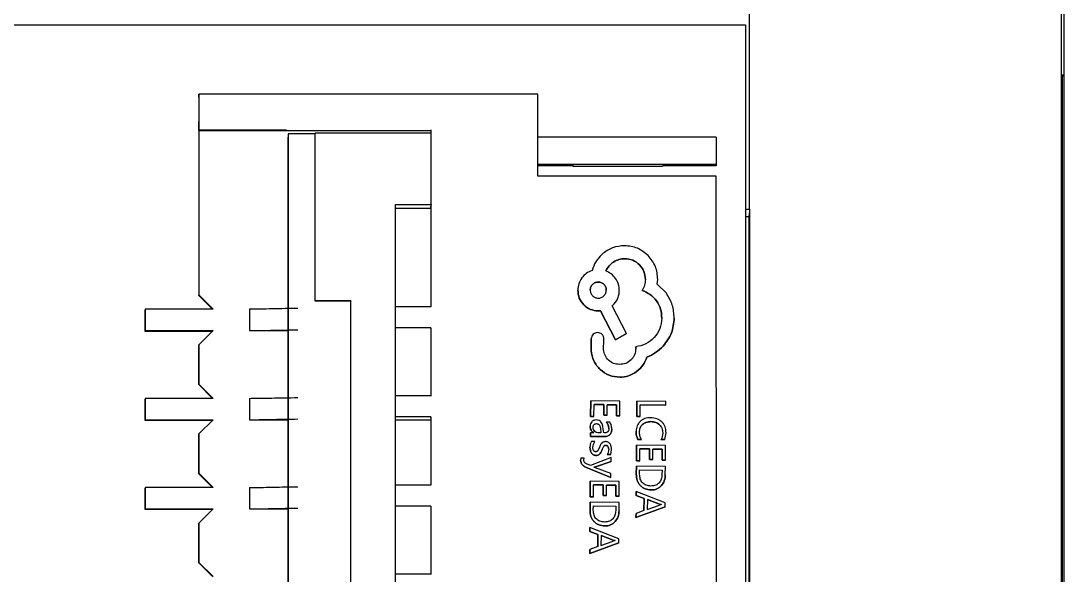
# Model space of a CAD drawing. Header units: millimetres. Extents: x 15 to 1184, y 5 to 836.
# Drawn here: x 849.34 to 855.19, y 629.51 to 632.62 of the extents above; entities that cross this region are included whole.
import ezdxf

# ---------------------------------------------------------------- set-up
doc = ezdxf.new("R2010")
doc.units = ezdxf.units.MM
doc.layers.get('0').update_dxf_attribs({"lineweight": 18})

msp = doc.modelspace()

# ---------------------------------------------------------------- linework, layer by layer
at = {"color": 7, "linetype": 'Continuous', "lineweight": 25}
for p, q in [((855.1882, 618.2197), (855.1876, 635.216)), ((855.1746, 618.2193), (855.174, 635.0499)), ((853.425, 631.5609), (853.425, 632.7607)), ((843.4277, 632.5938), (853.4023, 632.5938)), ((853.4023, 632.5938), (853.4028, 618.1932)), ((855.1795, 632.3165), (855.1774, 632.2897)), ((855.1774, 632.2897), (855.1775, 627.0908)), ((855.1795, 632.2897), (855.1774, 632.2897)), ((855.1797, 627.1177), (855.1795, 632.3165)), ((850.3371, 632.1866), (850.3386, 632.2052)), ((850.3371, 632.1866), (850.3371, 631.0768)), ((850.3386, 632.2052), (850.3386, 632.0052)), ((852.2386, 632.2052), (850.3386, 632.2052)), ((852.2386, 631.7453), (852.2386, 632.2052)), ((850.3383, 632.0021), (850.3383, 632.0521)), ((850.3386, 632.0052), (850.3383, 632.0021)), ((850.3383, 632.0021), (851.6383, 632.0021)), ((850.3386, 632.0052), (850.83, 632.0052)), ((851.6386, 632.0052), (851.6383, 632.0021)), ((851.6383, 632.0021), (851.6383, 631.987)), ((851.6386, 632.0052), (851.6386, 631.9767)), ((850.8392, 631.9839), (850.8377, 631.9654)), ((850.8378, 627.4233), (850.8377, 631.9654)), ((850.8392, 631.9839), (850.8393, 627.4419)), ((850.9892, 631.9839), (850.8392, 631.9839)), ((850.9894, 631.987), (850.9892, 631.9839)), ((850.9892, 631.0441), (850.9892, 631.9839)), ((850.9895, 631.0472), (850.9894, 631.987)), ((851.6394, 631.987), (850.9894, 631.987)), ((851.6394, 631.5871), (851.6394, 631.987)), ((853.2381, 631.964), (852.2381, 631.964)), ((853.2381, 631.964), (853.2381, 631.8141)), ((852.4373, 631.8048), (852.2373, 631.8048)), ((852.2381, 631.8141), (853.2381, 631.8141)), ((852.4373, 631.8048), (852.437, 631.8006)), ((852.437, 631.8006), (852.437, 631.8048)), ((852.937, 631.8006), (852.437, 631.8006)), ((852.937, 631.8006), (852.9373, 631.8048)), ((853.2373, 631.8048), (852.9373, 631.8048)), ((853.2381, 631.8141), (853.2373, 631.8048)), ((853.2386, 631.7453), (852.2386, 631.7453)), ((853.2387, 627.6661), (853.2386, 631.7453)), ((851.4394, 631.5871), (851.6394, 631.5871)), ((851.4396, 627.8449), (851.4394, 631.5871)), ((851.6394, 631.5871), (851.6386, 631.5768)), ((851.6377, 631.5654), (851.4394, 631.5654)), ((851.6377, 631.5654), (851.6383, 631.5737)), ((851.6383, 631.5737), (851.6386, 631.5768)), ((851.6383, 631.5737), (851.6384, 631.0123)), ((851.6386, 631.5768), (851.6386, 631.0154)), ((853.4023, 631.5609), (853.425, 631.5609)), ((853.4242, 631.5506), (853.4216, 631.5197)), ((853.425, 631.5609), (853.4242, 631.5506)), ((853.4242, 631.5506), (853.4245, 620.7632)), ((853.4023, 631.5197), (853.4216, 631.5197)), ((853.4216, 631.5197), (853.422, 620.7632)), ((852.7261, 631.283), (852.7261, 631.283)), ((852.841, 631.1666), (852.841, 631.1665)), ((852.9079, 631.1406), (852.9104, 631.1672)), ((852.9584, 631.0894), (852.9079, 631.1406)), ((850.3371, 631.0768), (850.3373, 631.0799)), ((850.3371, 631.0768), (850.414, 630.9999)), ((850.4173, 630.9999), (850.3373, 631.0799)), ((852.4623, 631.1068), (852.4623, 631.1068)), ((852.5317, 631.1074), (852.5317, 631.1075)), ((852.6219, 631.1068), (852.6219, 631.1068)), ((852.8232, 631.1054), (852.8232, 631.1054)), ((850.0373, 630.9999), (850.037, 630.9958)), ((850.0373, 630.9999), (850.0374, 630.88)), ((850.4173, 630.9999), (850.0373, 630.9999)), ((850.6216, 630.9999), (850.6216, 630.88)), ((850.9895, 631.0472), (850.9892, 631.0441)), ((851.1892, 631.0441), (850.9892, 631.0441)), ((851.1895, 631.0472), (850.9895, 631.0472)), ((851.1895, 631.0472), (851.1892, 631.0441)), ((851.1893, 628.3848), (851.1892, 631.0441)), ((851.1895, 628.3848), (851.1895, 631.0472)), ((851.4386, 631.0154), (851.6386, 631.0154)), ((852.7347, 630.8631), (852.6549, 631.0187)), ((850.037, 630.8758), (850.037, 630.9958)), ((852.5887, 630.9902), (852.5771, 630.9903)), ((852.5771, 630.9903), (852.5887, 630.9902)), ((852.5771, 630.9903), (852.5771, 630.9903)), ((852.6732, 630.8277), (852.5887, 630.9902)), ((852.5887, 630.9902), (852.6732, 630.8277)), ((852.5887, 630.9902), (852.5887, 630.9902)), ((852.9332, 630.9496), (852.9332, 630.9496)), ((851.6386, 630.8954), (851.4386, 630.8954)), ((851.6384, 630.8923), (851.6386, 630.8954)), ((851.6384, 630.8923), (851.6384, 630.5124)), ((851.6384, 630.8923), (851.6384, 630.8922)), ((851.6386, 630.8954), (851.6386, 630.5155)), ((850.0374, 630.88), (850.037, 630.8758)), ((850.4132, 630.8758), (850.037, 630.8758)), ((850.0374, 630.88), (850.4174, 630.88)), ((850.3374, 630.8), (850.4174, 630.88)), ((850.6216, 630.88), (850.8377, 630.88)), ((852.5362, 630.7674), (852.5367, 630.8356)), ((852.5367, 630.8356), (852.5362, 630.7674)), ((852.5367, 630.8356), (852.5367, 630.8356)), ((852.6069, 630.7738), (852.6072, 630.8259)), ((852.6072, 630.8259), (852.6084, 630.8328)), ((852.7347, 630.8631), (852.6732, 630.8277)), ((852.6732, 630.8277), (852.7347, 630.8631)), ((852.6732, 630.8277), (852.6732, 630.8277)), ((852.7347, 630.8631), (852.7347, 630.8631)), ((850.3374, 630.8), (850.3371, 630.7969)), ((850.3371, 630.7969), (850.3371, 630.5769)), ((850.3374, 630.58), (850.3374, 630.8)), ((852.5362, 630.7674), (852.5362, 630.7674)), ((852.7874, 630.7795), (852.7874, 630.7887)), ((852.7874, 630.7887), (852.7874, 630.7795)), ((852.7874, 630.7887), (852.7874, 630.7887)), ((852.7874, 630.7795), (852.7874, 630.7795)), ((852.9413, 630.7934), (852.9413, 630.7934)), ((852.8495, 630.7316), (852.8495, 630.7316)), ((852.5876, 630.6618), (852.5876, 630.6618)), ((852.6971, 630.6182), (852.6971, 630.6182)), ((850.3371, 630.5769), (850.3374, 630.58)), ((850.3371, 630.5769), (850.414, 630.5)), ((850.4174, 630.5), (850.3374, 630.58)), ((850.0374, 630.5), (850.037, 630.4959)), ((850.037, 630.3759), (850.037, 630.4959)), ((850.0374, 630.5), (850.0374, 630.3801)), ((850.4174, 630.5), (850.0374, 630.5)), ((850.6217, 630.5), (850.6217, 630.3801)), ((851.4386, 630.5155), (851.6386, 630.5155)), ((852.5342, 630.3986), (852.5348, 630.4861)), ((852.5348, 630.4861), (852.5342, 630.3987)), ((852.5348, 630.4861), (852.5348, 630.4861)), ((852.6975, 630.485), (852.5348, 630.4861)), ((852.6969, 630.4012), (852.6975, 630.485)), ((852.7923, 630.3985), (852.7929, 630.4843)), ((852.7929, 630.4843), (852.7923, 630.3985)), ((852.7929, 630.4843), (852.7929, 630.4843)), ((852.9556, 630.4832), (852.7929, 630.4843)), ((852.9555, 630.4622), (852.9556, 630.4832)), ((852.5528, 630.3985), (852.5532, 630.465)), ((852.608, 630.4646), (852.5532, 630.465)), ((852.5532, 630.465), (852.608, 630.4646)), ((852.6075, 630.4064), (852.608, 630.4646)), ((852.608, 630.4646), (852.6075, 630.4065)), ((852.608, 630.4646), (852.608, 630.4646)), ((852.6262, 630.4063), (852.6266, 630.4645)), ((852.6787, 630.4641), (852.6266, 630.4645)), ((852.6266, 630.4645), (852.6787, 630.4641)), ((852.6782, 630.4013), (852.6787, 630.4641)), ((852.6787, 630.4641), (852.6782, 630.4013)), ((852.6787, 630.4641), (852.6787, 630.4641)), ((852.8109, 630.3984), (852.8113, 630.4632)), ((852.9555, 630.4621), (852.8113, 630.4632)), ((852.8113, 630.4632), (852.9555, 630.4622)), ((852.9555, 630.4622), (852.9555, 630.4621)), ((850.0374, 630.3801), (850.037, 630.3759)), ((850.4132, 630.3759), (850.037, 630.3759)), ((850.0374, 630.3801), (850.4174, 630.3801)), ((850.3374, 630.3001), (850.4174, 630.3801)), ((850.6217, 630.3801), (850.8377, 630.3801)), ((851.6386, 630.3956), (851.4386, 630.3956)), ((851.4395, 630.3801), (851.6384, 630.3801)), ((851.6384, 630.3925), (851.6386, 630.3956)), ((851.6384, 630.3925), (851.6384, 630.0125)), ((851.6384, 630.3925), (851.6384, 630.3924)), ((851.6386, 630.3956), (851.6386, 630.0156)), ((852.5342, 630.3987), (852.5342, 630.3986)), ((852.5342, 630.3987), (852.5528, 630.3985)), ((852.5528, 630.3985), (852.5342, 630.3986)), ((852.5528, 630.3985), (852.5528, 630.3985)), ((852.5667, 630.3582), (852.5667, 630.3583)), ((852.6075, 630.4065), (852.6262, 630.4063)), ((852.6075, 630.4065), (852.6075, 630.4064)), ((852.6262, 630.4063), (852.6075, 630.4064)), ((852.642, 630.367), (852.6222, 630.3672)), ((852.6222, 630.3672), (852.6222, 630.3672)), ((852.6262, 630.4063), (852.6262, 630.4063)), ((852.6969, 630.4012), (852.6782, 630.4013)), ((852.6782, 630.4013), (852.6969, 630.4012)), ((852.6782, 630.4013), (852.6782, 630.4013)), ((852.6969, 630.4012), (852.6969, 630.4012)), ((852.8109, 630.3984), (852.7923, 630.3985)), ((852.7923, 630.3985), (852.7923, 630.3985)), ((852.7923, 630.3985), (852.8109, 630.3984)), ((852.8109, 630.3984), (852.8109, 630.3984)), ((852.8716, 630.3693), (852.8716, 630.3693)), ((850.3374, 630.3001), (850.3371, 630.297)), ((850.3371, 630.297), (850.3371, 630.077)), ((850.3374, 630.0801), (850.3374, 630.3001)), ((852.5311, 630.3423), (852.5311, 630.3423)), ((852.5334, 630.2858), (852.5336, 630.3062)), ((852.5336, 630.3062), (852.5334, 630.2858)), ((852.5515, 630.3061), (852.5336, 630.3062)), ((852.5336, 630.3062), (852.5336, 630.3062)), ((852.5477, 630.3369), (852.5477, 630.3369)), ((852.5531, 630.3524), (852.5531, 630.3524)), ((852.5919, 630.3058), (852.5807, 630.3058)), ((852.5814, 630.3527), (852.5814, 630.3527)), ((852.5884, 630.333), (852.5919, 630.3058)), ((852.5884, 630.333), (852.5919, 630.3057)), ((852.5884, 630.333), (852.5884, 630.333)), ((852.6074, 630.3057), (852.6028, 630.3401)), ((852.636, 630.329), (852.636, 630.329)), ((852.6526, 630.327), (852.6526, 630.3269)), ((852.789, 630.3151), (852.789, 630.3151)), ((852.8077, 630.312), (852.8077, 630.312)), ((852.8251, 630.3536), (852.8251, 630.3536)), ((852.9204, 630.3518), (852.9204, 630.3518)), ((852.9382, 630.3074), (852.9382, 630.3074)), ((852.9502, 630.269), (852.9571, 630.3075)), ((852.6082, 630.2853), (852.5334, 630.2858)), ((852.5334, 630.2858), (852.6082, 630.2853)), ((852.5334, 630.2858), (852.5334, 630.2858)), ((852.5583, 630.258), (852.5373, 630.2582)), ((852.5583, 630.258), (852.5583, 630.258)), ((852.6082, 630.2853), (852.6082, 630.2853)), ((852.8183, 630.2699), (852.7981, 630.27)), ((852.7981, 630.27), (852.7982, 630.27)), ((852.7982, 630.27), (852.8183, 630.2699)), ((852.8183, 630.2699), (852.8183, 630.2699)), ((852.9502, 630.2689), (852.9282, 630.2691)), ((852.9282, 630.2691), (852.9502, 630.269)), ((852.9282, 630.2691), (852.9282, 630.2691)), ((852.9502, 630.269), (852.9502, 630.2689)), ((852.5302, 630.2267), (852.5302, 630.2267)), ((852.5392, 630.1928), (852.5392, 630.1928)), ((852.5469, 630.2246), (852.5469, 630.2246)), ((852.5643, 630.1795), (852.5643, 630.1795)), ((852.5841, 630.2269), (852.5735, 630.2056)), ((852.5835, 630.1862), (852.5835, 630.1862)), ((852.5988, 630.2124), (852.6089, 630.2321)), ((852.6197, 630.2365), (852.6197, 630.2364)), ((852.6464, 630.1845), (852.6266, 630.1846)), ((852.6266, 630.1846), (852.6464, 630.1845)), ((852.6266, 630.1846), (852.6266, 630.1846)), ((852.631, 630.2302), (852.631, 630.2302)), ((852.6352, 630.2141), (852.6352, 630.2141)), ((852.6464, 630.1845), (852.6518, 630.212)), ((852.6464, 630.1845), (852.6464, 630.1845)), ((852.7906, 630.15), (852.7912, 630.2375)), ((852.7912, 630.2375), (852.7906, 630.15)), ((852.7912, 630.2375), (852.7912, 630.2375)), ((852.9539, 630.2364), (852.7912, 630.2375)), ((852.8091, 630.1499), (852.8096, 630.2164)), ((852.8643, 630.216), (852.8096, 630.2164)), ((852.8096, 630.2164), (852.8643, 630.216)), ((852.8639, 630.1578), (852.8643, 630.216)), ((852.8643, 630.216), (852.8639, 630.1578)), ((852.8643, 630.216), (852.8643, 630.216)), ((852.8825, 630.1577), (852.8829, 630.2159)), ((852.935, 630.2155), (852.8829, 630.2159)), ((852.8829, 630.2159), (852.935, 630.2155)), ((852.9346, 630.1527), (852.935, 630.2155)), ((852.935, 630.2155), (852.9346, 630.1527)), ((852.935, 630.2155), (852.935, 630.2155)), ((852.9533, 630.1526), (852.9539, 630.2364)), ((852.4795, 630.1653), (852.4777, 630.1522)), ((852.4976, 630.1652), (852.4795, 630.1653)), ((852.4952, 630.1536), (852.4976, 630.1652)), ((852.5325, 630.1236), (852.5114, 630.1326)), ((852.6488, 630.1683), (852.5325, 630.1236)), ((852.6486, 630.1455), (852.5611, 630.1158)), ((852.5611, 630.1158), (852.6486, 630.1455)), ((852.6486, 630.1455), (852.6488, 630.1683)), ((852.6486, 630.1455), (852.6486, 630.1455)), ((852.8091, 630.1499), (852.7906, 630.15)), ((852.7906, 630.15), (852.7906, 630.15)), ((852.7906, 630.15), (852.8091, 630.1499)), ((852.8091, 630.1499), (852.8091, 630.1499)), ((852.8825, 630.1577), (852.8639, 630.1578)), ((852.8639, 630.1578), (852.8825, 630.1577)), ((852.8639, 630.1578), (852.8639, 630.1578)), ((852.8825, 630.1577), (852.8825, 630.1577)), ((852.9533, 630.1526), (852.9346, 630.1527)), ((852.9346, 630.1527), (852.9533, 630.1526)), ((852.9346, 630.1527), (852.9346, 630.1527)), ((852.9533, 630.1526), (852.9533, 630.1526)), ((850.3371, 630.077), (850.3374, 630.0801)), ((850.3371, 630.077), (850.414, 630.0001)), ((850.4174, 630.0001), (850.3374, 630.0801)), ((852.5146, 630.1105), (852.648, 630.0568)), ((852.5146, 630.1105), (852.5146, 630.1104)), ((852.648, 630.0568), (852.5146, 630.1104)), ((852.5611, 630.1158), (852.5515, 630.1133)), ((852.5515, 630.1134), (852.5611, 630.1158)), ((852.5609, 630.1103), (852.5515, 630.1128)), ((852.6481, 630.0779), (852.5609, 630.1103)), ((852.5611, 630.1158), (852.5611, 630.1158)), ((852.648, 630.0568), (852.6481, 630.0779)), ((852.79, 630.0746), (852.7903, 630.1193)), ((852.7903, 630.1193), (852.79, 630.0746)), ((852.79, 630.0746), (852.79, 630.0746)), ((852.953, 630.1182), (852.7903, 630.1193)), ((852.7903, 630.1193), (852.7903, 630.1193)), ((852.8086, 630.0746), (852.8088, 630.0982)), ((852.8087, 630.0982), (852.9342, 630.0973)), ((852.8088, 630.0982), (852.9342, 630.0973)), ((852.9342, 630.0973), (852.934, 630.0727)), ((852.9342, 630.0973), (852.934, 630.0727)), ((852.934, 630.0727), (852.934, 630.0727)), ((852.9342, 630.0973), (852.9342, 630.0973)), ((852.9527, 630.0718), (852.953, 630.1182)), ((851.4386, 630.0156), (851.6386, 630.0156)), ((852.5316, 630.0357), (852.531, 629.9482)), ((852.531, 629.9482), (852.5316, 630.0356)), ((852.5316, 630.0357), (852.5316, 630.0356)), ((852.6943, 630.0345), (852.5316, 630.0357)), ((852.5496, 629.948), (852.55, 630.0145)), ((852.6048, 630.0141), (852.55, 630.0145)), ((852.55, 630.0145), (852.6048, 630.0141)), ((852.6044, 629.956), (852.6048, 630.0141)), ((852.6048, 630.0141), (852.6044, 629.956)), ((852.6048, 630.0141), (852.6048, 630.0141)), ((852.623, 629.9558), (852.6234, 630.014)), ((852.6755, 630.0136), (852.6234, 630.014)), ((852.6234, 630.014), (852.6755, 630.0136)), ((852.648, 630.0568), (852.648, 630.0568)), ((852.675, 629.9508), (852.6755, 630.0136)), ((852.6755, 630.0136), (852.675, 629.9509)), ((852.6755, 630.0136), (852.6755, 630.0136)), ((852.6937, 629.9507), (852.6943, 630.0345)), ((852.8124, 630.0113), (852.8124, 630.0112)), ((852.9307, 630.0104), (852.9307, 630.0104)), ((850.0374, 630.0001), (850.037, 629.996)), ((850.0371, 629.876), (850.037, 629.996)), ((850.0374, 630.0001), (850.0374, 629.8802)), ((850.4174, 630.0001), (850.0374, 630.0001)), ((850.6217, 630.0001), (850.6217, 629.8802)), ((852.5496, 629.948), (852.531, 629.9482)), ((852.531, 629.9482), (852.531, 629.9482)), ((852.531, 629.9482), (852.5496, 629.948)), ((852.5496, 629.948), (852.5496, 629.948)), ((852.623, 629.9558), (852.6044, 629.956)), ((852.6044, 629.956), (852.623, 629.9558)), ((852.6044, 629.956), (852.6044, 629.956)), ((852.623, 629.9558), (852.623, 629.9558)), ((852.675, 629.9509), (852.6937, 629.9507)), ((852.675, 629.9509), (852.675, 629.9508)), ((852.6937, 629.9507), (852.675, 629.9508)), ((852.6937, 629.9507), (852.6937, 629.9507)), ((852.7894, 629.9779), (852.7892, 629.9547)), ((852.7892, 629.9546), (852.7893, 629.9778)), ((852.7892, 629.9547), (852.8336, 629.9387)), ((852.7892, 629.9547), (852.7892, 629.9546)), ((852.8336, 629.9387), (852.7892, 629.9546)), ((852.7894, 629.9779), (852.7893, 629.9778)), ((852.9516, 629.9148), (852.7894, 629.9779)), ((852.8728, 629.9863), (852.8728, 629.9863)), ((851.6387, 629.8957), (851.4387, 629.8957)), ((851.6384, 629.8926), (851.6387, 629.8957)), ((851.6384, 629.8926), (851.6384, 629.5126)), ((851.6384, 629.8926), (851.6384, 629.8925)), ((851.6387, 629.8957), (851.6387, 629.5157)), ((852.5305, 629.8727), (852.5308, 629.9174)), ((852.5308, 629.9174), (852.5305, 629.8727)), ((852.6935, 629.9163), (852.5308, 629.9174)), ((852.5308, 629.9174), (852.5308, 629.9174)), ((852.549, 629.8727), (852.5492, 629.8963)), ((852.5492, 629.8963), (852.6746, 629.8954)), ((852.5492, 629.8963), (852.6746, 629.8954)), ((852.6746, 629.8954), (852.6745, 629.8709)), ((852.6746, 629.8954), (852.6745, 629.8708)), ((852.6746, 629.8954), (852.6746, 629.8954)), ((852.6932, 629.8699), (852.6935, 629.9163)), ((852.9515, 629.8923), (852.7883, 629.8315)), ((852.7883, 629.8315), (852.9515, 629.8923)), ((852.8331, 629.871), (852.8336, 629.9387)), ((852.8336, 629.9387), (852.8331, 629.871)), ((852.8336, 629.9387), (852.8336, 629.9387)), ((852.8519, 629.9319), (852.8515, 629.8773)), ((852.8515, 629.8773), (852.9193, 629.9014)), ((852.9194, 629.9071), (852.8519, 629.9319)), ((852.8519, 629.9319), (852.9194, 629.9071)), ((852.9307, 629.9044), (852.9193, 629.9014)), ((852.9307, 629.9044), (852.9194, 629.9071)), ((852.9194, 629.9071), (852.9307, 629.9044)), ((852.9194, 629.9071), (852.9194, 629.9071)), ((852.9515, 629.8923), (852.9516, 629.9148)), ((852.9515, 629.8923), (852.9515, 629.8923)), ((850.0374, 629.8802), (850.0371, 629.876)), ((850.4133, 629.876), (850.0371, 629.876)), ((850.0374, 629.8802), (850.4174, 629.8802)), ((850.3374, 629.8002), (850.4174, 629.8802)), ((850.6217, 629.8802), (850.8377, 629.8802)), ((852.5305, 629.8727), (852.5305, 629.8727)), ((852.6745, 629.8709), (852.6745, 629.8708)), ((852.7883, 629.8315), (852.7885, 629.8547)), ((852.7885, 629.8547), (852.7883, 629.8315)), ((852.7883, 629.8315), (852.7883, 629.8315)), ((852.8331, 629.871), (852.7885, 629.8547)), ((852.7885, 629.8547), (852.7885, 629.8547)), ((850.3374, 629.8002), (850.3371, 629.7971)), ((850.3371, 629.7971), (850.3371, 629.5771)), ((850.3374, 629.5802), (850.3374, 629.8002)), ((852.5296, 629.7528), (852.5298, 629.776)), ((852.5298, 629.776), (852.5296, 629.7528)), ((852.6921, 629.7129), (852.5298, 629.776)), ((852.5298, 629.776), (852.5298, 629.776)), ((852.5528, 629.8094), (852.5528, 629.8094)), ((852.6133, 629.7844), (852.6133, 629.7844)), ((852.6712, 629.8085), (852.6712, 629.8085)), ((852.574, 629.7368), (852.5296, 629.7528)), ((852.5296, 629.7528), (852.574, 629.7368)), ((852.5296, 629.7528), (852.5296, 629.7528)), ((852.5736, 629.6691), (852.574, 629.7368)), ((852.574, 629.7368), (852.5736, 629.6691)), ((852.574, 629.7368), (852.574, 629.7368)), ((852.5924, 629.7301), (852.592, 629.6755)), ((852.6598, 629.7053), (852.5924, 629.7301)), ((852.5924, 629.73), (852.6598, 629.7052)), ((852.6919, 629.6904), (852.6921, 629.7129)), ((852.6919, 629.6904), (852.5288, 629.6296)), ((852.5288, 629.6296), (852.6919, 629.6904)), ((852.5736, 629.6691), (852.5289, 629.6528)), ((852.592, 629.6755), (852.6598, 629.6996)), ((852.6712, 629.7025), (852.6598, 629.7053)), ((852.6598, 629.7052), (852.6598, 629.7053)), ((852.6598, 629.7052), (852.6712, 629.7025)), ((852.6712, 629.7025), (852.6598, 629.6996)), ((852.6919, 629.6904), (852.6919, 629.6904)), ((852.5288, 629.6296), (852.5289, 629.6528)), ((852.5289, 629.6528), (852.5288, 629.6296)), ((852.5288, 629.6296), (852.5288, 629.6296)), ((852.5289, 629.6528), (852.5289, 629.6528)), ((850.3371, 629.5771), (850.3374, 629.5802)), ((850.3371, 629.5771), (850.414, 629.5003)), ((850.4174, 629.5003), (850.3374, 629.5802)), ((851.4387, 629.5157), (851.6387, 629.5157))]:
    msp.add_line(p, q, dxfattribs=at)
for points, knots in [([(852.7243, 631.3559), (852.701, 631.354), (852.6543, 631.3503), (852.6167, 631.3223), (852.5979, 631.3082)], [0, 0, 0, 0, 0.0688228, 0.1379176, 0.1379176, 0.1379176, 0.1379176]), ([(852.8558, 631.3006), (852.8368, 631.3166), (852.7987, 631.3487), (852.7492, 631.3535), (852.7243, 631.3559)], [0, 0, 0, 0, 0.0728761, 0.1460704, 0.1460704, 0.1460704, 0.1460704]), ([(852.5979, 631.3082), (852.5851, 631.295), (852.5596, 631.2684), (852.5477, 631.2336), (852.5417, 631.2161)], [0, 0, 0, 0, 0.0545933, 0.1092445, 0.1092445, 0.1092445, 0.1092445]), ([(852.9104, 631.1672), (852.9082, 631.1922), (852.9039, 631.2423), (852.8719, 631.2811), (852.8558, 631.3006)], [0, 0, 0, 0, 0.0735321, 0.1475977, 0.1475977, 0.1475977, 0.1475977]), ([(852.7261, 631.283), (852.7149, 631.2822), (852.6922, 631.2805), (852.6616, 631.2653), (852.6355, 631.2436), (852.6247, 631.2242), (852.6192, 631.2144)], [0, 0, 0, 0, 0.0336884, 0.0678466, 0.100735, 0.1340913, 0.1340913, 0.1340913, 0.1340913]), ([(852.6192, 631.2144), (852.6247, 631.2242), (852.6355, 631.2436), (852.6616, 631.2653), (852.6922, 631.2805), (852.7149, 631.2822), (852.7261, 631.283)], [0, 0, 0, 0, 0.0333563, 0.0662447, 0.1004029, 0.1340913, 0.1340913, 0.1340913, 0.1340913]), ([(852.841, 631.1665), (852.8395, 631.1817), (852.8365, 631.2122), (852.8094, 631.2501), (852.7718, 631.278), (852.7414, 631.2814), (852.7261, 631.283)], [0, 0, 0, 0, 0.0451115, 0.090671, 0.1359867, 0.1813879, 0.1813879, 0.1813879, 0.1813879]), ([(852.7261, 631.283), (852.7414, 631.2814), (852.7718, 631.2781), (852.8094, 631.2501), (852.8365, 631.2122), (852.8395, 631.1817), (852.841, 631.1666)], [0, 0, 0, 0, 0.0454012, 0.0907169, 0.1362764, 0.1813879, 0.1813879, 0.1813879, 0.1813879]), ([(852.5417, 631.2161), (852.5306, 631.2115), (852.5084, 631.2024), (852.4833, 631.1757), (852.4657, 631.1433), (852.4634, 631.119), (852.4623, 631.1068)], [0, 0, 0, 0, 0.035754, 0.071364, 0.1079219, 0.1442806, 0.1442806, 0.1442806, 0.1442806]), ([(852.6948, 631.1051), (852.6939, 631.1171), (852.6921, 631.1411), (852.6749, 631.173), (852.6508, 631.1994), (852.6297, 631.2094), (852.6192, 631.2144)], [0, 0, 0, 0, 0.0357893, 0.0714516, 0.1066418, 0.1411901, 0.1411901, 0.1411901, 0.1411901]), ([(852.6219, 631.1068), (852.6213, 631.1127), (852.62, 631.1244), (852.6115, 631.1368), (852.6027, 631.1446), (852.5923, 631.1504), (852.5803, 631.1527), (852.5683, 631.1519), (852.5568, 631.1485), (852.5468, 631.1416), (852.5391, 631.1326), (852.5334, 631.1223), (852.5324, 631.1135), (852.5317, 631.1075)], [0, 0, 0, 0, 0.0174592, 0.0349751, 0.0438154, 0.0524822, 0.070723, 0.0795813, 0.0882536, 0.1064764, 0.1151854, 0.1237199, 0.1416022, 0.1416022, 0.1416022, 0.1416022]), ([(852.5317, 631.1074), (852.5324, 631.1134), (852.5334, 631.1223), (852.5391, 631.1326), (852.5468, 631.1416), (852.5568, 631.1485), (852.5683, 631.1519), (852.5803, 631.1527), (852.5923, 631.1504), (852.6027, 631.1446), (852.6115, 631.1368), (852.62, 631.1244), (852.6213, 631.1126), (852.6219, 631.1068)], [0, 0, 0, 0, 0.0178822, 0.0264168, 0.0351257, 0.0533485, 0.0620208, 0.0708792, 0.08912, 0.0977867, 0.1066271, 0.124143, 0.1416022, 0.1416022, 0.1416022, 0.1416022]), ([(852.841, 631.1666), (852.8402, 631.1559), (852.8385, 631.1343), (852.8283, 631.1151), (852.8232, 631.1054)], [0, 0, 0, 0, 0.03180907, 0.06439654, 0.06439654, 0.06439654, 0.06439654]), ([(852.5771, 630.9903), (852.562, 630.992), (852.5316, 630.9954), (852.4941, 631.0231), (852.4666, 631.061), (852.4637, 631.0915), (852.4623, 631.1068)], [0, 0, 0, 0, 0.0451115, 0.090671, 0.1359867, 0.1813879, 0.1813879, 0.1813879, 0.1813879]), ([(852.4623, 631.1068), (852.4637, 631.0915), (852.4666, 631.061), (852.4941, 631.0231), (852.5316, 630.9954), (852.562, 630.992), (852.5771, 630.9903)], [0, 0, 0, 0, 0.0454012, 0.0907169, 0.1362764, 0.1813879, 0.1813879, 0.1813879, 0.1813879]), ([(852.5317, 631.1075), (852.5324, 631.1015), (852.5337, 631.0896), (852.5425, 631.0771), (852.5513, 631.0694), (852.5617, 631.0638), (852.5735, 631.0616), (852.5853, 631.0624), (852.5968, 631.0657), (852.6068, 631.0727), (852.6145, 631.0817), (852.6203, 631.092), (852.6213, 631.1008), (852.6219, 631.1068)], [0, 0, 0, 0, 0.0178195, 0.0355888, 0.0442979, 0.0528326, 0.070715, 0.079575, 0.088248, 0.1064685, 0.1151775, 0.1237122, 0.1415947, 0.1415947, 0.1415947, 0.1415947]), ([(852.6549, 631.0187), (852.6609, 631.0244), (852.6728, 631.0356), (852.6854, 631.0567), (852.6933, 631.0801), (852.6943, 631.0967), (852.6948, 631.1051)], [0, 0, 0, 0, 0.02497319, 0.0488833, 0.0729638, 0.09842339, 0.09842339, 0.09842339, 0.09842339]), ([(852.9332, 630.9496), (852.9318, 630.9669), (852.9292, 631.0014), (852.9047, 631.0473), (852.8696, 631.085), (852.8387, 631.0985), (852.8232, 631.1054)], [0, 0, 0, 0, 0.051639, 0.1030776, 0.1529948, 0.2034592, 0.2034592, 0.2034592, 0.2034592]), ([(852.8232, 631.1054), (852.8387, 631.0986), (852.8696, 631.085), (852.9047, 631.0473), (852.9292, 631.0014), (852.9318, 630.9669), (852.9332, 630.9496)], [0, 0, 0, 0, 0.0504643, 0.1003816, 0.1518202, 0.2034592, 0.2034592, 0.2034592, 0.2034592]), ([(853.0026, 630.9503), (853.0008, 630.9751), (852.9973, 631.025), (852.9715, 631.0678), (852.9584, 631.0894)], [0, 0, 0, 0, 0.0735007, 0.1480503, 0.1480503, 0.1480503, 0.1480503]), ([(850.8935, 631.0041), (850.8683, 631.0038), (850.8176, 631.0032), (850.7623, 631.0019), (850.712, 631.0008), (850.6632, 631.0002), (850.6353, 631), (850.6216, 630.9999)], [0, 0, 0, 0, 0.0676912, 0.1358429, 0.2033341, 0.2384246, 0.2719427, 0.2719427, 0.2719427, 0.2719427]), ([(852.9332, 630.9496), (852.9311, 630.9297), (852.927, 630.8897), (852.8926, 630.8393), (852.8457, 630.8009), (852.8068, 630.7928), (852.7874, 630.7887)], [0, 0, 0, 0, 0.0595627, 0.1190653, 0.1784546, 0.237099, 0.237099, 0.237099, 0.237099]), ([(853.0026, 630.9503), (852.9998, 630.9216), (852.994, 630.8636), (852.959, 630.817), (852.9413, 630.7934)], [0, 0, 0, 0, 0.0848822, 0.1717016, 0.1717016, 0.1717016, 0.1717016]), ([(852.9413, 630.7934), (852.959, 630.817), (852.9941, 630.8636), (852.9998, 630.9216), (853.0026, 630.9503)], [0, 0, 0, 0, 0.0868462, 0.1717029, 0.1717029, 0.1717029, 0.1717029]), ([(850.6216, 630.88), (850.6351, 630.88), (850.6903, 630.8804), (850.7531, 630.8817), (850.8176, 630.8832), (850.8683, 630.8838), (850.8936, 630.8841)], [0, 0, 0, 0, 0.0332693, 0.1358093, 0.2041067, 0.2719426, 0.2719426, 0.2719426, 0.2719426]), ([(852.5728, 630.8689), (852.5682, 630.8685), (852.5592, 630.8675), (852.5478, 630.8597), (852.5393, 630.8489), (852.5376, 630.84), (852.5367, 630.8356)], [0, 0, 0, 0, 0.01363097, 0.02693125, 0.04050085, 0.05380991, 0.05380991, 0.05380991, 0.05380991]), ([(852.6084, 630.8328), (852.608, 630.8376), (852.6073, 630.8447), (852.6027, 630.853), (852.5967, 630.8601), (852.5869, 630.8672), (852.5775, 630.8683), (852.5728, 630.8689)], [0, 0, 0, 0, 0.01429831, 0.02114026, 0.02814198, 0.0421882, 0.05616303, 0.05616303, 0.05616303, 0.05616303]), ([(852.5876, 630.6618), (852.5738, 630.677), (852.5465, 630.7072), (852.5396, 630.7474), (852.5362, 630.7674)], [0, 0, 0, 0, 0.0602743, 0.1198971, 0.1198971, 0.1198971, 0.1198971]), ([(852.5362, 630.7674), (852.5396, 630.7474), (852.5465, 630.7072), (852.5738, 630.677), (852.5876, 630.6618)], [0, 0, 0, 0, 0.0596172, 0.1198978, 0.1198978, 0.1198978, 0.1198978]), ([(852.6965, 630.6899), (852.6851, 630.6911), (852.6624, 630.6934), (852.6338, 630.713), (852.6125, 630.7403), (852.6087, 630.7627), (852.6069, 630.7738)], [0, 0, 0, 0, 0.0340728, 0.0675568, 0.1014104, 0.1350021, 0.1350021, 0.1350021, 0.1350021]), ([(852.7874, 630.7795), (852.7861, 630.7676), (852.7843, 630.7498), (852.7724, 630.729), (852.757, 630.7112), (852.732, 630.6934), (852.7083, 630.6911), (852.6965, 630.6899)], [0, 0, 0, 0, 0.0355275, 0.0528873, 0.0709091, 0.1064679, 0.1415708, 0.1415708, 0.1415708, 0.1415708]), ([(852.9413, 630.7934), (852.9276, 630.7801), (852.9007, 630.7539), (852.8663, 630.739), (852.8495, 630.7316)], [0, 0, 0, 0, 0.0569374, 0.111613, 0.111613, 0.111613, 0.111613]), ([(852.8495, 630.7316), (852.8663, 630.739), (852.9007, 630.7539), (852.9276, 630.7801), (852.9413, 630.7934)], [0, 0, 0, 0, 0.0546607, 0.1116131, 0.1116131, 0.1116131, 0.1116131]), ([(852.8495, 630.7316), (852.8429, 630.716), (852.8298, 630.6847), (852.7927, 630.6488), (852.7479, 630.6231), (852.714, 630.6198), (852.6971, 630.6182)], [0, 0, 0, 0, 0.0503703, 0.1012784, 0.1520409, 0.2024572, 0.2024572, 0.2024572, 0.2024572]), ([(852.6971, 630.6182), (852.714, 630.6198), (852.7479, 630.6231), (852.7927, 630.6488), (852.8298, 630.6847), (852.8429, 630.716), (852.8495, 630.7316)], [0, 0, 0, 0, 0.0504163, 0.1011788, 0.1520869, 0.2024572, 0.2024572, 0.2024572, 0.2024572]), ([(852.6971, 630.6182), (852.6767, 630.6201), (852.6359, 630.6239), (852.6037, 630.6492), (852.5876, 630.6618)], [0, 0, 0, 0, 0.0603443, 0.1204644, 0.1204644, 0.1204644, 0.1204644]), ([(852.5876, 630.6618), (852.6037, 630.6492), (852.6359, 630.6239), (852.6767, 630.6201), (852.6971, 630.6182)], [0, 0, 0, 0, 0.0601101, 0.1204656, 0.1204656, 0.1204656, 0.1204656]), ([(850.6217, 630.5), (850.6353, 630.5001), (850.6632, 630.5003), (850.712, 630.5009), (850.7623, 630.502), (850.8176, 630.5033), (850.8683, 630.5039), (850.8936, 630.5042)], [0, 0, 0, 0, 0.033518, 0.0686086, 0.1360997, 0.2042515, 0.2719427, 0.2719427, 0.2719427, 0.2719427]), ([(850.6217, 630.3801), (850.6352, 630.3801), (850.6903, 630.3805), (850.7532, 630.3818), (850.8176, 630.3834), (850.8683, 630.3839), (850.8936, 630.3842)], [0, 0, 0, 0, 0.0332693, 0.1358093, 0.2041067, 0.2719426, 0.2719426, 0.2719426, 0.2719426]), ([(852.5404, 630.3691), (852.5378, 630.3653), (852.5323, 630.3573), (852.5315, 630.3475), (852.5311, 630.3423)], [0, 0, 0, 0, 0.01364175, 0.02887892, 0.02887892, 0.02887892, 0.02887892]), ([(852.5652, 630.3789), (852.5604, 630.3785), (852.5535, 630.3778), (852.5453, 630.3735), (852.542, 630.3706), (852.5404, 630.3691)], [0, 0, 0, 0, 0.01413202, 0.02070715, 0.02730362, 0.02730362, 0.02730362, 0.02730362]), ([(852.5531, 630.3524), (852.554, 630.3533), (852.5558, 630.355), (852.5603, 630.3575), (852.5641, 630.358), (852.5667, 630.3583)], [0, 0, 0, 0, 0.00379761, 0.00749247, 0.01517078, 0.01517078, 0.01517078, 0.01517078]), ([(852.5531, 630.3524), (852.554, 630.3533), (852.5558, 630.355), (852.5603, 630.3575), (852.5641, 630.3579), (852.5667, 630.3582)], [0, 0, 0, 0, 0.00379761, 0.00749247, 0.01517078, 0.01517078, 0.01517078, 0.01517078]), ([(852.6028, 630.3401), (852.6018, 630.3459), (852.5999, 630.3563), (852.593, 630.3676), (852.5859, 630.3736), (852.5774, 630.3779), (852.5702, 630.3785), (852.5652, 630.3789)], [0, 0, 0, 0, 0.01746775, 0.03184406, 0.03852823, 0.04527193, 0.06008639, 0.06008639, 0.06008639, 0.06008639]), ([(852.5667, 630.3583), (852.5695, 630.358), (852.5736, 630.3576), (852.5785, 630.3552), (852.5804, 630.3536), (852.5814, 630.3527)], [0, 0, 0, 0, 0.00846132, 0.01228867, 0.01603557, 0.01603557, 0.01603557, 0.01603557]), ([(852.5667, 630.3582), (852.5695, 630.358), (852.5736, 630.3575), (852.5785, 630.3552), (852.5804, 630.3535), (852.5814, 630.3527)], [0, 0, 0, 0, 0.00846303, 0.01228994, 0.01603553, 0.01603553, 0.01603553, 0.01603553]), ([(852.636, 630.329), (852.6354, 630.3358), (852.6343, 630.3498), (852.6263, 630.3613), (852.6222, 630.3672)], [0, 0, 0, 0, 0.02025833, 0.04131827, 0.04131827, 0.04131827, 0.04131827]), ([(852.6222, 630.3672), (852.6263, 630.3613), (852.6343, 630.3498), (852.6354, 630.3358), (852.636, 630.329)], [0, 0, 0, 0, 0.02105994, 0.04131827, 0.04131827, 0.04131827, 0.04131827]), ([(852.6526, 630.327), (852.6522, 630.3342), (852.6516, 630.3484), (852.6451, 630.3609), (852.642, 630.367)], [0, 0, 0, 0, 0.02159627, 0.04192096, 0.04192096, 0.04192096, 0.04192096]), ([(852.8116, 630.3709), (852.8081, 630.3673), (852.8013, 630.3601), (852.7914, 630.3416), (852.79, 630.3259), (852.789, 630.3151)], [0, 0, 0, 0, 0.01495138, 0.02979507, 0.06180803, 0.06180803, 0.06180803, 0.06180803]), ([(852.8705, 630.3913), (852.8593, 630.3906), (852.8429, 630.3895), (852.8233, 630.3805), (852.8155, 630.3741), (852.8116, 630.3709)], [0, 0, 0, 0, 0.03347417, 0.04876216, 0.06386275, 0.06386275, 0.06386275, 0.06386275]), ([(852.8716, 630.3693), (852.8628, 630.3687), (852.8499, 630.3678), (852.8344, 630.361), (852.8282, 630.3561), (852.8251, 630.3536)], [0, 0, 0, 0, 0.02635469, 0.03836269, 0.05017289, 0.05017289, 0.05017289, 0.05017289]), ([(852.8251, 630.3536), (852.8282, 630.3561), (852.8344, 630.361), (852.8499, 630.3679), (852.8628, 630.3687), (852.8716, 630.3693)], [0, 0, 0, 0, 0.0118102, 0.0238182, 0.05017289, 0.05017289, 0.05017289, 0.05017289]), ([(852.9336, 630.3674), (852.9295, 630.371), (852.9212, 630.3783), (852.9003, 630.3888), (852.8826, 630.3903), (852.8705, 630.3913)], [0, 0, 0, 0, 0.01654349, 0.03313276, 0.06912091, 0.06912091, 0.06912091, 0.06912091]), ([(852.9204, 630.3518), (852.9172, 630.3545), (852.9108, 630.3599), (852.8946, 630.3674), (852.881, 630.3685), (852.8716, 630.3693)], [0, 0, 0, 0, 0.01241672, 0.02506885, 0.05301533, 0.05301533, 0.05301533, 0.05301533]), ([(852.8716, 630.3693), (852.881, 630.3685), (852.8946, 630.3675), (852.9108, 630.3599), (852.9172, 630.3545), (852.9204, 630.3518)], [0, 0, 0, 0, 0.02794648, 0.0405986, 0.05301533, 0.05301533, 0.05301533, 0.05301533]), ([(852.9571, 630.3075), (852.9562, 630.3188), (852.9548, 630.3355), (852.9445, 630.3553), (852.9372, 630.3633), (852.9336, 630.3674)], [0, 0, 0, 0, 0.0336558, 0.04968598, 0.06606671, 0.06606671, 0.06606671, 0.06606671]), ([(852.5515, 630.3066), (852.5484, 630.3087), (852.5424, 630.3128), (852.5358, 630.3214), (852.5318, 630.3314), (852.5313, 630.3386), (852.5311, 630.3423)], [0, 0, 0, 0, 0.01126433, 0.02170561, 0.03209151, 0.04320123, 0.04320123, 0.04320123, 0.04320123]), ([(852.5311, 630.3423), (852.5313, 630.3386), (852.5318, 630.3314), (852.5358, 630.3214), (852.5424, 630.3128), (852.5484, 630.3087), (852.5515, 630.3066)], [0, 0, 0, 0, 0.01110992, 0.02149589, 0.03193711, 0.04320131, 0.04320131, 0.04320131, 0.04320131]), ([(852.5477, 630.3369), (852.548, 630.3399), (852.5484, 630.3455), (852.5516, 630.3502), (852.5531, 630.3524)], [0, 0, 0, 0, 0.0087915, 0.01669236, 0.01669236, 0.01669236, 0.01669236]), ([(852.5571, 630.3147), (852.5544, 630.3179), (852.549, 630.3244), (852.5482, 630.3327), (852.5477, 630.3369)], [0, 0, 0, 0, 0.01216379, 0.02462754, 0.02462754, 0.02462754, 0.02462754]), ([(852.5807, 630.3058), (852.5762, 630.3063), (852.5675, 630.3071), (852.5605, 630.3123), (852.5571, 630.3147)], [0, 0, 0, 0, 0.01324535, 0.02573255, 0.02573255, 0.02573255, 0.02573255]), ([(852.5814, 630.3527), (852.583, 630.3502), (852.5867, 630.3442), (852.5878, 630.3371), (852.5884, 630.333)], [0, 0, 0, 0, 0.00888873, 0.02118689, 0.02118689, 0.02118689, 0.02118689]), ([(852.5814, 630.3527), (852.583, 630.3502), (852.5867, 630.3441), (852.5878, 630.3371), (852.5884, 630.333)], [0, 0, 0, 0, 0.00888873, 0.02118689, 0.02118689, 0.02118689, 0.02118689]), ([(852.636, 630.329), (852.6357, 630.3255), (852.6352, 630.3204), (852.6319, 630.3146), (852.6287, 630.3112), (852.6245, 630.3086), (852.6175, 630.3061), (852.6116, 630.3058), (852.6074, 630.3057)], [0, 0, 0, 0, 0.01049416, 0.01513535, 0.0196944, 0.02445043, 0.02965096, 0.04206736, 0.04206736, 0.04206736, 0.04206736]), ([(852.6082, 630.2853), (852.6147, 630.2856), (852.6241, 630.286), (852.6351, 630.2906), (852.6415, 630.2953), (852.6465, 630.3013), (852.6515, 630.3117), (852.6521, 630.3207), (852.6526, 630.327)], [0, 0, 0, 0, 0.01950028, 0.02777246, 0.03550273, 0.04314166, 0.05115527, 0.06977172, 0.06977172, 0.06977172, 0.06977172]), ([(852.6526, 630.3269), (852.6521, 630.3207), (852.6515, 630.3117), (852.6465, 630.3013), (852.6415, 630.2953), (852.6351, 630.2906), (852.6241, 630.286), (852.6147, 630.2856), (852.6082, 630.2853)], [0, 0, 0, 0, 0.01861645, 0.02663006, 0.034269, 0.04199926, 0.05027145, 0.06977172, 0.06977172, 0.06977172, 0.06977172]), ([(852.7981, 630.27), (852.7954, 630.2767), (852.7896, 630.2911), (852.7892, 630.3067), (852.789, 630.3151)], [0, 0, 0, 0, 0.02147492, 0.046407, 0.046407, 0.046407, 0.046407]), ([(852.789, 630.3151), (852.7892, 630.3068), (852.7896, 630.2912), (852.7954, 630.2767), (852.7982, 630.27)], [0, 0, 0, 0, 0.02493208, 0.046407, 0.046407, 0.046407, 0.046407]), ([(852.8077, 630.312), (852.8085, 630.3199), (852.8096, 630.3316), (852.8172, 630.3453), (852.8225, 630.3508), (852.8251, 630.3536)], [0, 0, 0, 0, 0.02360719, 0.03486376, 0.04639883, 0.04639883, 0.04639883, 0.04639883]), ([(852.8183, 630.2699), (852.8151, 630.2763), (852.8086, 630.2895), (852.808, 630.3043), (852.8077, 630.312)], [0, 0, 0, 0, 0.0211275, 0.04386655, 0.04386655, 0.04386655, 0.04386655]), ([(852.9204, 630.3518), (852.9232, 630.3489), (852.9286, 630.343), (852.9364, 630.3283), (852.9375, 630.3158), (852.9382, 630.3074)], [0, 0, 0, 0, 0.01213691, 0.02403415, 0.04917835, 0.04917835, 0.04917835, 0.04917835]), ([(852.9382, 630.3074), (852.9377, 630.3006), (852.9369, 630.2872), (852.9311, 630.2751), (852.9282, 630.2691)], [0, 0, 0, 0, 0.02026367, 0.03991075, 0.03991075, 0.03991075, 0.03991075]), ([(852.5373, 630.2582), (852.5353, 630.2533), (852.5313, 630.2432), (852.5306, 630.2323), (852.5302, 630.2267)], [0, 0, 0, 0, 0.01561032, 0.03246362, 0.03246362, 0.03246362, 0.03246362]), ([(852.5469, 630.2246), (852.5475, 630.2305), (852.5488, 630.2425), (852.5551, 630.2528), (852.5583, 630.258)], [0, 0, 0, 0, 0.01758424, 0.03578886, 0.03578886, 0.03578886, 0.03578886]), ([(852.5996, 630.2518), (852.5968, 630.2488), (852.5901, 630.2414), (852.5863, 630.2322), (852.5841, 630.2269)], [0, 0, 0, 0, 0.01233724, 0.02964569, 0.02964569, 0.02964569, 0.02964569]), ([(852.6181, 630.2575), (852.6147, 630.2572), (852.6081, 630.2568), (852.6024, 630.2534), (852.5996, 630.2518)], [0, 0, 0, 0, 0.0100713, 0.01953293, 0.01953293, 0.01953293, 0.01953293]), ([(852.6428, 630.2442), (852.6411, 630.2462), (852.638, 630.2499), (852.632, 630.2541), (852.6253, 630.2568), (852.6205, 630.2572), (852.6181, 630.2575)], [0, 0, 0, 0, 0.00756345, 0.01466761, 0.02168729, 0.02901027, 0.02901027, 0.02901027, 0.02901027]), ([(852.6518, 630.212), (852.6514, 630.2179), (852.6507, 630.2294), (852.6453, 630.2394), (852.6428, 630.2442)], [0, 0, 0, 0, 0.01767691, 0.03388333, 0.03388333, 0.03388333, 0.03388333]), ([(852.5392, 630.1928), (852.5366, 630.1978), (852.531, 630.2084), (852.5305, 630.2204), (852.5302, 630.2267)], [0, 0, 0, 0, 0.01690233, 0.03553169, 0.03553169, 0.03553169, 0.03553169]), ([(852.5302, 630.2267), (852.5305, 630.2204), (852.531, 630.2084), (852.5366, 630.1978), (852.5392, 630.1928)], [0, 0, 0, 0, 0.0186301, 0.03553176, 0.03553176, 0.03553176, 0.03553176]), ([(852.5643, 630.1795), (852.5618, 630.1797), (852.5569, 630.1802), (852.55, 630.1829), (852.5439, 630.187), (852.5408, 630.1908), (852.5392, 630.1928)], [0, 0, 0, 0, 0.0075525, 0.01469919, 0.02183893, 0.02937173, 0.02937173, 0.02937173, 0.02937173]), ([(852.5392, 630.1928), (852.5408, 630.1908), (852.5439, 630.187), (852.55, 630.1829), (852.5569, 630.1802), (852.5618, 630.1797), (852.5643, 630.1795)], [0, 0, 0, 0, 0.00753237, 0.01467195, 0.02181882, 0.0293719, 0.0293719, 0.0293719, 0.0293719]), ([(852.5624, 630.2004), (852.5612, 630.2006), (852.5588, 630.2009), (852.5555, 630.2022), (852.5527, 630.2043), (852.5496, 630.2081), (852.5472, 630.2151), (852.547, 630.2212), (852.5469, 630.2246)], [0, 0, 0, 0, 0.00373748, 0.00718237, 0.01053076, 0.01399521, 0.02197014, 0.03219907, 0.03219907, 0.03219907, 0.03219907]), ([(852.5735, 630.2056), (852.5728, 630.2048), (852.5713, 630.2033), (852.5685, 630.2017), (852.5656, 630.2007), (852.5635, 630.2005), (852.5624, 630.2004)], [0, 0, 0, 0, 0.00324336, 0.00633246, 0.00940599, 0.01260466, 0.01260466, 0.01260466, 0.01260466]), ([(852.5835, 630.1862), (852.5807, 630.1843), (852.5749, 630.1804), (852.5679, 630.1798), (852.5643, 630.1795)], [0, 0, 0, 0, 0.01009287, 0.02073561, 0.02073561, 0.02073561, 0.02073561]), ([(852.5643, 630.1795), (852.5679, 630.1798), (852.5749, 630.1804), (852.5807, 630.1843), (852.5835, 630.1862)], [0, 0, 0, 0, 0.01064178, 0.02073563, 0.02073563, 0.02073563, 0.02073563]), ([(852.5835, 630.1862), (852.5863, 630.1896), (852.5929, 630.1974), (852.5966, 630.2069), (852.5988, 630.2124)], [0, 0, 0, 0, 0.01307885, 0.030488, 0.030488, 0.030488, 0.030488]), ([(852.5988, 630.2123), (852.5966, 630.2069), (852.5929, 630.1974), (852.5863, 630.1895), (852.5835, 630.1862)], [0, 0, 0, 0, 0.01741343, 0.03048818, 0.03048818, 0.03048818, 0.03048818]), ([(852.6089, 630.2321), (852.6096, 630.2327), (852.6111, 630.234), (852.6146, 630.2359), (852.6177, 630.2362), (852.6197, 630.2365)], [0, 0, 0, 0, 0.00293664, 0.00583669, 0.01198148, 0.01198148, 0.01198148, 0.01198148]), ([(852.6197, 630.2364), (852.6177, 630.2362), (852.6146, 630.2359), (852.6111, 630.234), (852.6096, 630.2327), (852.6089, 630.2321)], [0, 0, 0, 0, 0.00614479, 0.00904484, 0.01198148, 0.01198148, 0.01198148, 0.01198148]), ([(852.6197, 630.2365), (852.6209, 630.2363), (852.623, 630.2361), (852.6261, 630.2348), (852.6288, 630.2329), (852.6303, 630.2311), (852.631, 630.2302)], [0, 0, 0, 0, 0.00335116, 0.00657365, 0.00985597, 0.01337706, 0.01337706, 0.01337706, 0.01337706]), ([(852.631, 630.2302), (852.6303, 630.2311), (852.6288, 630.2329), (852.6261, 630.2348), (852.623, 630.2361), (852.6209, 630.2363), (852.6197, 630.2364)], [0, 0, 0, 0, 0.00352148, 0.00680397, 0.01002624, 0.01337666, 0.01337666, 0.01337666, 0.01337666]), ([(852.6352, 630.2141), (852.6348, 630.2088), (852.6339, 630.1984), (852.629, 630.1892), (852.6266, 630.1846)], [0, 0, 0, 0, 0.01571542, 0.03101319, 0.03101319, 0.03101319, 0.03101319]), ([(852.6352, 630.2141), (852.6351, 630.2171), (852.6348, 630.2228), (852.6322, 630.2278), (852.631, 630.2302)], [0, 0, 0, 0, 0.00899358, 0.01681888, 0.01681888, 0.01681888, 0.01681888]), ([(852.631, 630.2302), (852.6322, 630.2278), (852.6348, 630.2228), (852.6351, 630.2171), (852.6352, 630.2141)], [0, 0, 0, 0, 0.0078253, 0.01681888, 0.01681888, 0.01681888, 0.01681888]), ([(852.5146, 630.1104), (852.5091, 630.1129), (852.499, 630.1175), (852.487, 630.1273), (852.4791, 630.1391), (852.4782, 630.1478), (852.4777, 630.1522)], [0, 0, 0, 0, 0.01805931, 0.0331228, 0.04631511, 0.05925815, 0.05925815, 0.05925815, 0.05925815]), ([(852.4777, 630.1522), (852.4782, 630.1478), (852.4791, 630.1391), (852.487, 630.1273), (852.499, 630.1175), (852.5091, 630.1129), (852.5146, 630.1105)], [0, 0, 0, 0, 0.01294304, 0.02613535, 0.04119885, 0.05925815, 0.05925815, 0.05925815, 0.05925815]), ([(852.5114, 630.1326), (852.5091, 630.1339), (852.5046, 630.1362), (852.4994, 630.1412), (852.496, 630.1471), (852.4955, 630.1514), (852.4952, 630.1536)], [0, 0, 0, 0, 0.00801837, 0.01500055, 0.02146291, 0.02804529, 0.02804529, 0.02804529, 0.02804529]), ([(852.8124, 630.0112), (852.8089, 630.0155), (852.8019, 630.024), (852.7921, 630.0451), (852.7909, 630.0626), (852.79, 630.0746)], [0, 0, 0, 0, 0.01650644, 0.03304809, 0.06870142, 0.06870142, 0.06870142, 0.06870142]), ([(852.79, 630.0746), (852.7909, 630.0626), (852.7921, 630.0451), (852.8019, 630.0241), (852.8089, 630.0155), (852.8124, 630.0113)], [0, 0, 0, 0, 0.03565333, 0.05219498, 0.06870142, 0.06870142, 0.06870142, 0.06870142]), ([(852.8252, 630.0261), (852.8226, 630.0292), (852.8173, 630.0354), (852.81, 630.0516), (852.8092, 630.0652), (852.8086, 630.0746)], [0, 0, 0, 0, 0.01209559, 0.0245394, 0.05251014, 0.05251014, 0.05251014, 0.05251014]), ([(852.934, 630.0727), (852.9335, 630.0638), (852.9324, 630.0467), (852.9229, 630.0326), (852.9184, 630.0259)], [0, 0, 0, 0, 0.0264608, 0.05028764, 0.05028764, 0.05028764, 0.05028764]), ([(852.9307, 630.0104), (852.9371, 630.0193), (852.9502, 630.0376), (852.9519, 630.0601), (852.9527, 630.0718)], [0, 0, 0, 0, 0.03206141, 0.06645877, 0.06645877, 0.06645877, 0.06645877]), ([(852.9527, 630.0717), (852.9519, 630.0601), (852.9502, 630.0376), (852.9371, 630.0192), (852.9307, 630.0104)], [0, 0, 0, 0, 0.03439736, 0.06645877, 0.06645877, 0.06645877, 0.06645877]), ([(850.6217, 630.0001), (850.6353, 630.0002), (850.6632, 630.0004), (850.712, 630.001), (850.7623, 630.0021), (850.8177, 630.0034), (850.8683, 630.004), (850.8936, 630.0043)], [0, 0, 0, 0, 0.033518, 0.0686086, 0.1360997, 0.2042515, 0.2719427, 0.2719427, 0.2719427, 0.2719427]), ([(852.8124, 630.0113), (852.8163, 630.0075), (852.8241, 629.9999), (852.8441, 629.989), (852.8612, 629.9874), (852.8728, 629.9863)], [0, 0, 0, 0, 0.01640143, 0.03259281, 0.06725803, 0.06725803, 0.06725803, 0.06725803]), ([(852.8728, 629.9863), (852.8612, 629.9874), (852.8441, 629.989), (852.8241, 629.9999), (852.8163, 630.0074), (852.8124, 630.0112)], [0, 0, 0, 0, 0.03466522, 0.0508566, 0.06725803, 0.06725803, 0.06725803, 0.06725803]), ([(852.8724, 630.0084), (852.8633, 630.0091), (852.85, 630.0102), (852.8343, 630.0179), (852.8282, 630.0234), (852.8252, 630.0261)], [0, 0, 0, 0, 0.02728203, 0.03959561, 0.05172043, 0.05172043, 0.05172043, 0.05172043]), ([(852.9184, 630.0259), (852.9156, 630.0232), (852.9099, 630.0176), (852.8946, 630.0099), (852.8815, 630.009), (852.8724, 630.0084)], [0, 0, 0, 0, 0.01176273, 0.02372915, 0.05065681, 0.05065681, 0.05065681, 0.05065681]), ([(852.9307, 630.0104), (852.927, 630.0066), (852.9195, 629.9992), (852.9054, 629.9916), (852.8897, 629.9869), (852.8786, 629.9865), (852.8728, 629.9863)], [0, 0, 0, 0, 0.01590308, 0.03146697, 0.04749885, 0.06474031, 0.06474031, 0.06474031, 0.06474031]), ([(852.8728, 629.9863), (852.8786, 629.9865), (852.8897, 629.9869), (852.9054, 629.9916), (852.9195, 629.9992), (852.927, 630.0067), (852.9307, 630.0104)], [0, 0, 0, 0, 0.01724146, 0.03327334, 0.04883723, 0.06474031, 0.06474031, 0.06474031, 0.06474031]), ([(850.6217, 629.8802), (850.6352, 629.8802), (850.6903, 629.8806), (850.7532, 629.8819), (850.8176, 629.8835), (850.8683, 629.884), (850.8936, 629.8843)], [0, 0, 0, 0, 0.0332693, 0.1358093, 0.2041067, 0.2719426, 0.2719426, 0.2719426, 0.2719426]), ([(852.5528, 629.8094), (852.5494, 629.8136), (852.5424, 629.8222), (852.5326, 629.8432), (852.5313, 629.8607), (852.5305, 629.8727)], [0, 0, 0, 0, 0.01650644, 0.03304809, 0.06870142, 0.06870142, 0.06870142, 0.06870142]), ([(852.5305, 629.8727), (852.5313, 629.8607), (852.5326, 629.8432), (852.5424, 629.8222), (852.5494, 629.8137), (852.5528, 629.8094)], [0, 0, 0, 0, 0.03565333, 0.05219498, 0.06870142, 0.06870142, 0.06870142, 0.06870142]), ([(852.5657, 629.8242), (852.5631, 629.8273), (852.5578, 629.8336), (852.5505, 629.8497), (852.5496, 629.8633), (852.549, 629.8727)], [0, 0, 0, 0, 0.01209559, 0.0245394, 0.05251014, 0.05251014, 0.05251014, 0.05251014]), ([(852.6745, 629.8709), (852.6739, 629.8619), (852.6729, 629.8448), (852.6633, 629.8307), (852.6588, 629.824)], [0, 0, 0, 0, 0.0264608, 0.05028764, 0.05028764, 0.05028764, 0.05028764]), ([(852.6932, 629.8699), (852.6923, 629.8582), (852.6907, 629.8357), (852.6775, 629.8174), (852.6712, 629.8085)], [0, 0, 0, 0, 0.03439736, 0.06645877, 0.06645877, 0.06645877, 0.06645877]), ([(852.6712, 629.8085), (852.6775, 629.8174), (852.6907, 629.8357), (852.6923, 629.8582), (852.6932, 629.8699)], [0, 0, 0, 0, 0.03206141, 0.06645877, 0.06645877, 0.06645877, 0.06645877]), ([(852.6133, 629.7844), (852.6017, 629.7855), (852.5846, 629.7871), (852.5646, 629.798), (852.5568, 629.8056), (852.5528, 629.8094)], [0, 0, 0, 0, 0.03466522, 0.0508566, 0.06725803, 0.06725803, 0.06725803, 0.06725803]), ([(852.5528, 629.8094), (852.5568, 629.8056), (852.5646, 629.798), (852.5846, 629.7871), (852.6017, 629.7855), (852.6133, 629.7844)], [0, 0, 0, 0, 0.01640143, 0.03259281, 0.06725803, 0.06725803, 0.06725803, 0.06725803]), ([(852.6129, 629.8065), (852.6037, 629.8073), (852.5904, 629.8083), (852.5747, 629.8161), (852.5687, 629.8215), (852.5657, 629.8242)], [0, 0, 0, 0, 0.02728203, 0.03959561, 0.05172043, 0.05172043, 0.05172043, 0.05172043]), ([(852.6588, 629.824), (852.656, 629.8213), (852.6503, 629.8158), (852.635, 629.808), (852.6219, 629.8071), (852.6129, 629.8065)], [0, 0, 0, 0, 0.01176273, 0.02372915, 0.05065681, 0.05065681, 0.05065681, 0.05065681]), ([(852.6712, 629.8085), (852.6674, 629.8048), (852.66, 629.7973), (852.6459, 629.7897), (852.6302, 629.7851), (852.6191, 629.7846), (852.6133, 629.7844)], [0, 0, 0, 0, 0.01590308, 0.03146697, 0.04749885, 0.06474031, 0.06474031, 0.06474031, 0.06474031]), ([(852.6133, 629.7844), (852.6191, 629.7846), (852.6302, 629.7851), (852.6459, 629.7898), (852.66, 629.7974), (852.6674, 629.8048), (852.6712, 629.8085)], [0, 0, 0, 0, 0.01724146, 0.03327334, 0.04883723, 0.06474031, 0.06474031, 0.06474031, 0.06474031])]:
    msp.add_open_spline(points, degree=3, knots=knots, dxfattribs=at)

doc.saveas('drawing.dxf')
